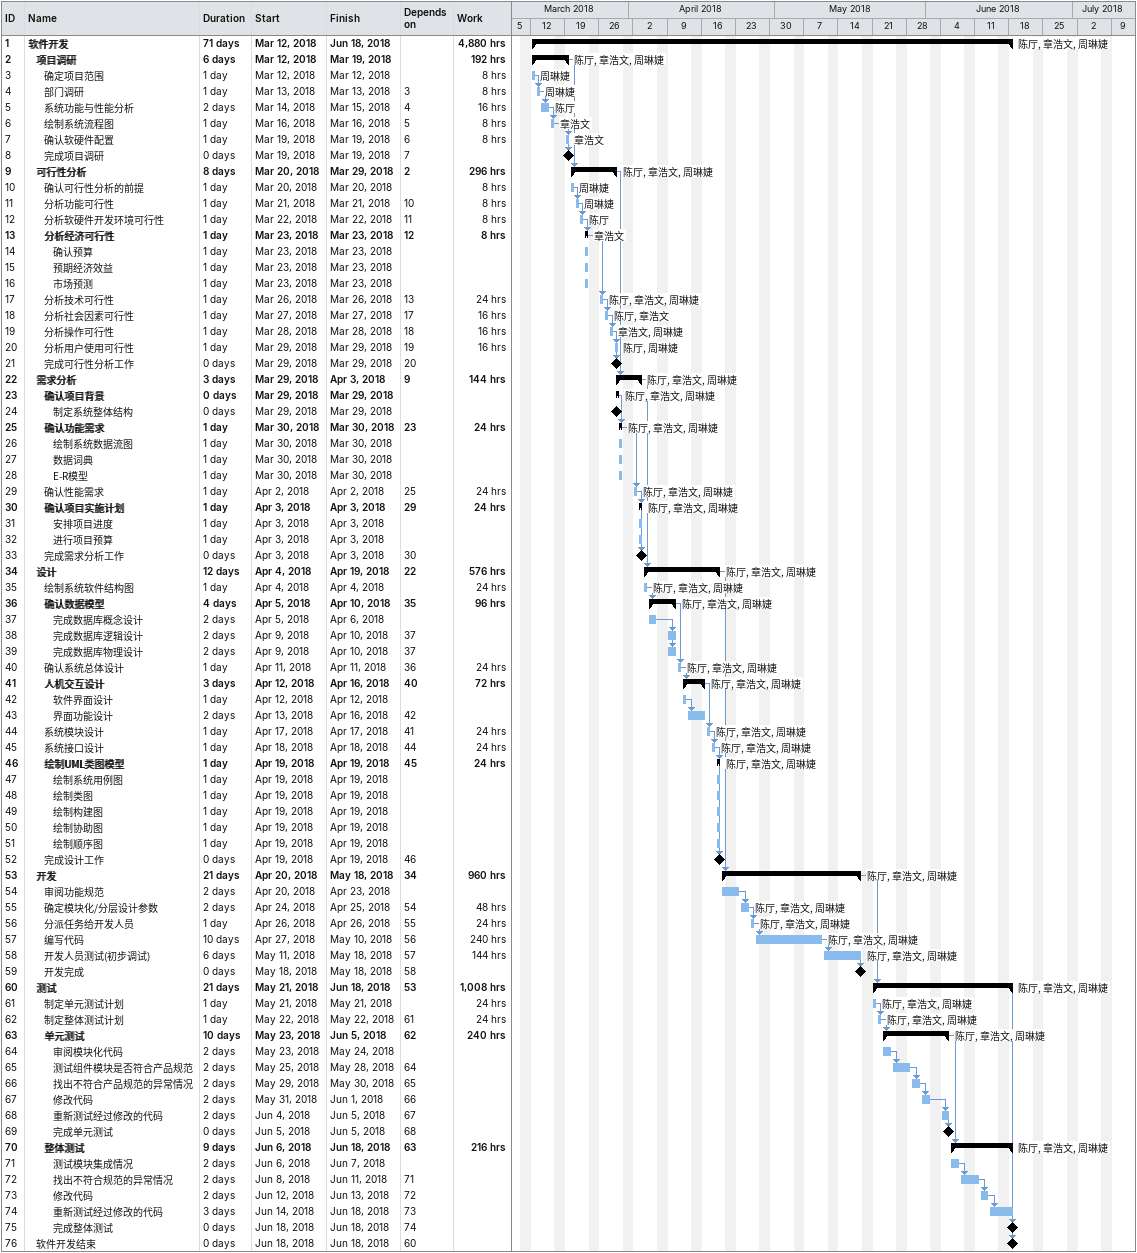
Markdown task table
| ID | Level | Task | Duration | Start | Finish | Predecessors | Resources | Work (h) |
|---|---|---|---|---|---|---|---|---|
| 1 | 1 | **软件开发** | 71d | 2018-03-12 | 2018-06-18 |  | 陈厅, 章浩文, 周琳婕 | 4880 |
| 2 | 2 | **项目调研** | 6d | 2018-03-12 | 2018-03-19 |  | 陈厅, 章浩文, 周琳婕 | 192 |
| 3 | 3 | 确定项目范围 | 1d | 2018-03-12 | 2018-03-12 |  | 周琳婕 | 8 |
| 4 | 3 | 部门调研 | 1d | 2018-03-13 | 2018-03-13 | 3 | 周琳婕 | 8 |
| 5 | 3 | 系统功能与性能分析 | 2d | 2018-03-14 | 2018-03-15 | 4 | 陈厅 | 16 |
| 6 | 3 | 绘制系统流程图 | 1d | 2018-03-16 | 2018-03-16 | 5 | 章浩文 | 8 |
| 7 | 3 | 确认软硬件配置 | 1d | 2018-03-19 | 2018-03-19 | 6 | 章浩文 | 8 |
| 8 | 3 | 完成项目调研 | 0d | 2018-03-19 | 2018-03-19 | 7 |  |  |
| 9 | 2 | **可行性分析** | 8d | 2018-03-20 | 2018-03-29 | 2 | 陈厅, 章浩文, 周琳婕 | 296 |
| 10 | 3 | 确认可行性分析的前提 | 1d | 2018-03-20 | 2018-03-20 |  | 周琳婕 | 8 |
| 11 | 3 | 分析功能可行性 | 1d | 2018-03-21 | 2018-03-21 | 10 | 周琳婕 | 8 |
| 12 | 3 | 分析软硬件开发环境可行性 | 1d | 2018-03-22 | 2018-03-22 | 11 | 陈厅 | 8 |
| 13 | 3 | **分析经济可行性** | 1d | 2018-03-23 | 2018-03-23 | 12 | 章浩文 | 8 |
| 14 | 4 | 确认预算 | 1d | 2018-03-23 | 2018-03-23 |  |  |  |
| 15 | 4 | 预期经济效益 | 1d | 2018-03-23 | 2018-03-23 |  |  |  |
| 16 | 4 | 市场预测 | 1d | 2018-03-23 | 2018-03-23 |  |  |  |
| 17 | 3 | 分析技术可行性 | 1d | 2018-03-26 | 2018-03-26 | 13 | 陈厅, 章浩文, 周琳婕 | 24 |
| 18 | 3 | 分析社会因素可行性 | 1d | 2018-03-27 | 2018-03-27 | 17 | 陈厅, 章浩文 | 16 |
| 19 | 3 | 分析操作可行性 | 1d | 2018-03-28 | 2018-03-28 | 18 | 章浩文, 周琳婕 | 16 |
| 20 | 3 | 分析用户使用可行性 | 1d | 2018-03-29 | 2018-03-29 | 19 | 陈厅, 周琳婕 | 16 |
| 21 | 3 | 完成可行性分析工作 | 0d | 2018-03-29 | 2018-03-29 | 20 |  |  |
| 22 | 2 | **需求分析** | 3d | 2018-03-29 | 2018-04-03 | 9 | 陈厅, 章浩文, 周琳婕 | 144 |
| 23 | 3 | **确认项目背景** | 0d | 2018-03-29 | 2018-03-29 |  | 陈厅, 章浩文, 周琳婕 |  |
| 24 | 4 | 制定系统整体结构 | 0d | 2018-03-29 | 2018-03-29 |  |  |  |
| 25 | 3 | **确认功能需求** | 1d | 2018-03-30 | 2018-03-30 | 23 | 陈厅, 章浩文, 周琳婕 | 24 |
| 26 | 4 | 绘制系统数据流图 | 1d | 2018-03-30 | 2018-03-30 |  |  |  |
| 27 | 4 | 数据词典 | 1d | 2018-03-30 | 2018-03-30 |  |  |  |
| 28 | 4 | E-R模型 | 1d | 2018-03-30 | 2018-03-30 |  |  |  |
| 29 | 3 | 确认性能需求 | 1d | 2018-04-02 | 2018-04-02 | 25 | 陈厅, 章浩文, 周琳婕 | 24 |
| 30 | 3 | **确认项目实施计划** | 1d | 2018-04-03 | 2018-04-03 | 29 | 陈厅, 章浩文, 周琳婕 | 24 |
| 31 | 4 | 安排项目进度 | 1d | 2018-04-03 | 2018-04-03 |  |  |  |
| 32 | 4 | 进行项目预算 | 1d | 2018-04-03 | 2018-04-03 |  |  |  |
| 33 | 3 | 完成需求分析工作 | 0d | 2018-04-03 | 2018-04-03 | 30 |  |  |
| 34 | 2 | **设计** | 12d | 2018-04-04 | 2018-04-19 | 22 | 陈厅, 章浩文, 周琳婕 | 576 |
| 35 | 3 | 绘制系统软件结构图 | 1d | 2018-04-04 | 2018-04-04 |  | 陈厅, 章浩文, 周琳婕 | 24 |
| 36 | 3 | **确认数据模型** | 4d | 2018-04-05 | 2018-04-10 | 35 | 陈厅, 章浩文, 周琳婕 | 96 |
| 37 | 4 | 完成数据库概念设计 | 2d | 2018-04-05 | 2018-04-06 |  |  |  |
| 38 | 4 | 完成数据库逻辑设计 | 2d | 2018-04-09 | 2018-04-10 | 37 |  |  |
| 39 | 4 | 完成数据库物理设计 | 2d | 2018-04-09 | 2018-04-10 | 37 |  |  |
| 40 | 3 | 确认系统总体设计 | 1d | 2018-04-11 | 2018-04-11 | 36 | 陈厅, 章浩文, 周琳婕 | 24 |
| 41 | 3 | **人机交互设计** | 3d | 2018-04-12 | 2018-04-16 | 40 | 陈厅, 章浩文, 周琳婕 | 72 |
| 42 | 4 | 软件界面设计 | 1d | 2018-04-12 | 2018-04-12 |  |  |  |
| 43 | 4 | 界面功能设计 | 2d | 2018-04-13 | 2018-04-16 | 42 |  |  |
| 44 | 3 | 系统模块设计 | 1d | 2018-04-17 | 2018-04-17 | 41 | 陈厅, 章浩文, 周琳婕 | 24 |
| 45 | 3 | 系统接口设计 | 1d | 2018-04-18 | 2018-04-18 | 44 | 陈厅, 章浩文, 周琳婕 | 24 |
| 46 | 3 | **绘制UML类图模型** | 1d | 2018-04-19 | 2018-04-19 | 45 | 陈厅, 章浩文, 周琳婕 | 24 |
| 47 | 4 | 绘制系统用例图 | 1d | 2018-04-19 | 2018-04-19 |  |  |  |
| 48 | 4 | 绘制类图 | 1d | 2018-04-19 | 2018-04-19 |  |  |  |
| 49 | 4 | 绘制构建图 | 1d | 2018-04-19 | 2018-04-19 |  |  |  |
| 50 | 4 | 绘制协助图 | 1d | 2018-04-19 | 2018-04-19 |  |  |  |
| 51 | 4 | 绘制顺序图 | 1d | 2018-04-19 | 2018-04-19 |  |  |  |
| 52 | 3 | 完成设计工作 | 0d | 2018-04-19 | 2018-04-19 | 46 |  |  |
| 53 | 2 | **开发** | 21d | 2018-04-20 | 2018-05-18 | 34 | 陈厅, 章浩文, 周琳婕 | 960 |
| 54 | 3 | 审阅功能规范 | 2d | 2018-04-20 | 2018-04-23 |  |  |  |
| 55 | 3 | 确定模块化/分层设计参数 | 2d | 2018-04-24 | 2018-04-25 | 54 | 陈厅, 章浩文, 周琳婕 | 48 |
| 56 | 3 | 分派任务给开发人员 | 1d | 2018-04-26 | 2018-04-26 | 55 | 陈厅, 章浩文, 周琳婕 | 24 |
| 57 | 3 | 编写代码 | 10d | 2018-04-27 | 2018-05-10 | 56 | 陈厅, 章浩文, 周琳婕 | 240 |
| 58 | 3 | 开发人员测试(初步调试) | 6d | 2018-05-11 | 2018-05-18 | 57 | 陈厅, 章浩文, 周琳婕 | 144 |
| 59 | 3 | 开发完成 | 0d | 2018-05-18 | 2018-05-18 | 58 |  |  |
| 60 | 2 | **测试** | 21d | 2018-05-21 | 2018-06-18 | 53 | 陈厅, 章浩文, 周琳婕 | 1008 |
| 61 | 3 | 制定单元测试计划 | 1d | 2018-05-21 | 2018-05-21 |  | 陈厅, 章浩文, 周琳婕 | 24 |
| 62 | 3 | 制定整体测试计划 | 1d | 2018-05-22 | 2018-05-22 | 61 | 陈厅, 章浩文, 周琳婕 | 24 |
| 63 | 3 | **单元测试** | 10d | 2018-05-23 | 2018-06-05 | 62 | 陈厅, 章浩文, 周琳婕 | 240 |
| 64 | 4 | 审阅模块化代码 | 2d | 2018-05-23 | 2018-05-24 |  |  |  |
| 65 | 4 | 测试组件模块是否符合产品规范 | 2d | 2018-05-25 | 2018-05-28 | 64 |  |  |
| 66 | 4 | 找出不符合产品规范的异常情况 | 2d | 2018-05-29 | 2018-05-30 | 65 |  |  |
| 67 | 4 | 修改代码 | 2d | 2018-05-31 | 2018-06-01 | 66 |  |  |
| 68 | 4 | 重新测试经过修改的代码 | 2d | 2018-06-04 | 2018-06-05 | 67 |  |  |
| 69 | 4 | 完成单元测试 | 0d | 2018-06-05 | 2018-06-05 | 68 |  |  |
| 70 | 3 | **整体测试** | 9d | 2018-06-06 | 2018-06-18 | 63 | 陈厅, 章浩文, 周琳婕 | 216 |
| 71 | 4 | 测试模块集成情况 | 2d | 2018-06-06 | 2018-06-07 |  |  |  |
| 72 | 4 | 找出不符合规范的异常情况 | 2d | 2018-06-08 | 2018-06-11 | 71 |  |  |
| 73 | 4 | 修改代码 | 2d | 2018-06-12 | 2018-06-13 | 72 |  |  |
| 74 | 4 | 重新测试经过修改的代码 | 3d | 2018-06-14 | 2018-06-18 | 73 |  |  |
| 75 | 4 | 完成整体测试 | 0d | 2018-06-18 | 2018-06-18 | 74 |  |  |
| 76 | 2 | 软件开发结束 | 0d | 2018-06-18 | 2018-06-18 | 60 |  |  |
